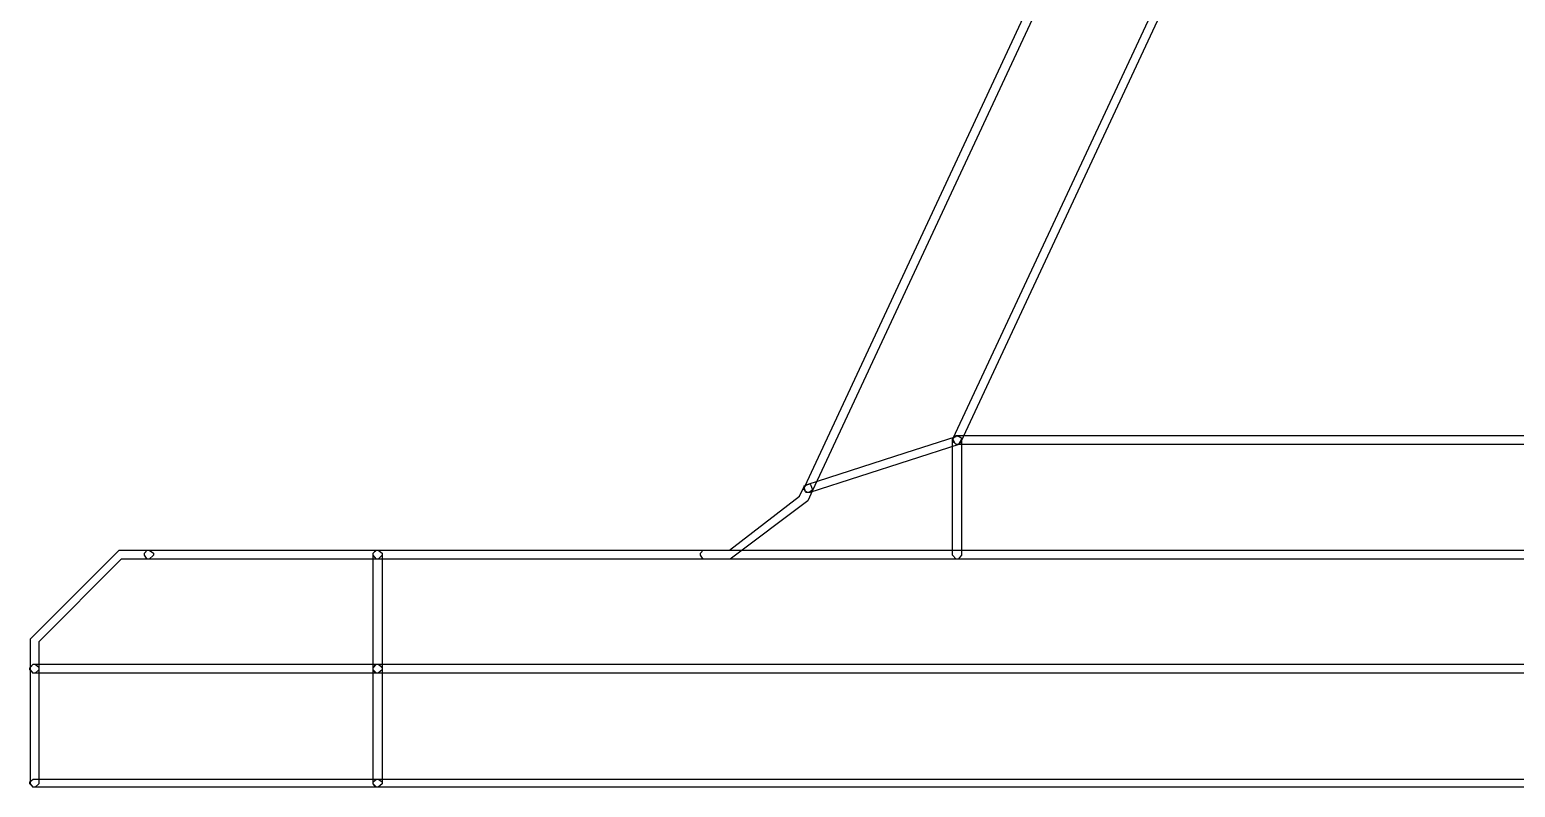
# Model space of a CAD drawing. Extents: x 0.54 to 10.46, y 0.74 to 7.76.
# Drawn here: x 9.6157 to 9.7331, y 4.3604 to 4.4202 of the extents above; entities that cross this region are included whole.
import ezdxf

# ---------------------------------------------------------------- set-up
doc = ezdxf.new("R2010")
doc.units = 0
doc.layers.get('0').update_dxf_attribs({"linetype": 'CONTINUOUS'})

msp = doc.modelspace()

# ---------------------------------------------------------------- linework, layer by layer
at = {"color": 0}
for points in [[(9.67725, 4.38363), (9.67725, 4.38363), (9.67708, 4.38363), (9.67708, 4.38363), (9.67703, 4.38368), (9.67692, 4.38406), (9.67697, 4.38411), (9.70378, 4.44168), (9.70378, 4.44174), (9.70421, 4.44189), (9.70426, 4.44185), (9.70426, 4.44185), (9.70443, 4.44146), (9.70443, 4.4414), (9.67757, 4.38379), (9.67751, 4.38379), (9.67731, 4.38363), (9.67725, 4.38363)], [(9.67725, 4.38363), (9.67714, 4.38363), (9.67692, 4.38385), (9.67692, 4.38385), (9.67686, 4.3839), (9.67708, 4.38428), (9.67714, 4.38428), (9.6849, 4.38678), (9.68892, 4.38807), (9.68896, 4.38813), (9.68929, 4.38797), (9.68935, 4.38792), (9.68935, 4.38786), (9.68913, 4.38747), (9.68913, 4.38743), (9.67736, 4.38363), (9.67736, 4.38363), (9.67725, 4.38363), (9.67725, 4.38363)], [(9.68901, 4.37836), (9.68892, 4.37836), (9.68864, 4.37869), (9.68864, 4.37875), (9.68864, 4.38781), (9.68864, 4.38792), (9.68892, 4.38813), (9.68901, 4.38813), (9.68907, 4.38813), (9.68935, 4.38792), (9.68935, 4.38781), (9.68935, 4.37875), (9.68935, 4.37869), (9.68907, 4.37836), (9.68901, 4.37836)], [(9.8865, 4.38743), (9.68901, 4.38743), (9.68892, 4.38743), (9.68864, 4.38769), (9.68864, 4.38775), (9.68864, 4.38786), (9.68892, 4.38813), (9.68901, 4.38813), (9.8865, 4.38813), (9.88656, 4.38813), (9.88687, 4.38786), (9.88687, 4.38775), (9.88687, 4.38769), (9.88656, 4.38743), (9.8865, 4.38743)], [(9.66906, 4.37836), (9.66894, 4.37836), (9.66872, 4.37869), (9.66872, 4.37875), (9.66872, 4.37885), (9.66894, 4.37907), (9.66906, 4.37907), (9.67101, 4.37907), (9.67654, 4.38336), (9.67692, 4.38411), (9.67692, 4.38417), (9.67736, 4.38433), (9.6774, 4.38428), (9.6774, 4.38428), (9.67757, 4.38385), (9.67757, 4.38379), (9.67719, 4.38297), (9.67106, 4.37836), (9.66906, 4.37836)], [(9.6161, 4.36936), (9.616, 4.36936), (9.61578, 4.36963), (9.61578, 4.36968), (9.61578, 4.37207), (9.62278, 4.37907), (9.62511, 4.37907), (9.62517, 4.37907), (9.62549, 4.37885), (9.62549, 4.37875), (9.62549, 4.37869), (9.62517, 4.37836), (9.62511, 4.37836), (9.62294, 4.37836), (9.61643, 4.37185), (9.61643, 4.36968), (9.61643, 4.36963), (9.61615, 4.36936), (9.6161, 4.36936)], [(9.64318, 4.37836), (9.62511, 4.37836), (9.625, 4.37836), (9.62478, 4.37869), (9.62478, 4.37875), (9.62478, 4.37885), (9.625, 4.37907), (9.62511, 4.37907), (9.64318, 4.37907), (9.64324, 4.37907), (9.64356, 4.37885), (9.64356, 4.37875), (9.64356, 4.37869), (9.64324, 4.37836), (9.64318, 4.37836)], [(9.64318, 4.36936), (9.64307, 4.36936), (9.64285, 4.36963), (9.64285, 4.36968), (9.64285, 4.37875), (9.64285, 4.37885), (9.64307, 4.37907), (9.64318, 4.37907), (9.64324, 4.37907), (9.64356, 4.37885), (9.64356, 4.37875), (9.64356, 4.36968), (9.64356, 4.36963), (9.64324, 4.36936), (9.64318, 4.36936)], [(9.93235, 4.37836), (9.64324, 4.37836), (9.64312, 4.37836), (9.64285, 4.37869), (9.64285, 4.37875), (9.64285, 4.37885), (9.64312, 4.37907), (9.64324, 4.37907), (9.93235, 4.37907), (9.9324, 4.37907), (9.93267, 4.37885), (9.93267, 4.37875), (9.93267, 4.37869), (9.9324, 4.37836), (9.93235, 4.37836)], [(9.64318, 4.36936), (9.6161, 4.36936), (9.616, 4.36936), (9.61572, 4.36963), (9.61572, 4.36968), (9.61572, 4.36979), (9.616, 4.37007), (9.6161, 4.37007), (9.64318, 4.37007), (9.64324, 4.37007), (9.64356, 4.36979), (9.64356, 4.36968), (9.64356, 4.36963), (9.64324, 4.36936), (9.64318, 4.36936)], [(9.6161, 4.36035), (9.616, 4.36035), (9.61578, 4.36062), (9.61578, 4.36068), (9.61578, 4.36974), (9.61578, 4.36985), (9.616, 4.37007), (9.6161, 4.37007), (9.61615, 4.37007), (9.61643, 4.36985), (9.61643, 4.36974), (9.61643, 4.36068), (9.61643, 4.36062), (9.61615, 4.36035), (9.6161, 4.36035)], [(9.93235, 4.36936), (9.64324, 4.36936), (9.64312, 4.36936), (9.64285, 4.36963), (9.64285, 4.36968), (9.64285, 4.36979), (9.64312, 4.37007), (9.64324, 4.37007), (9.93235, 4.37007), (9.9324, 4.37007), (9.93267, 4.36979), (9.93267, 4.36968), (9.93267, 4.36963), (9.9324, 4.36936), (9.93235, 4.36936)], [(9.64318, 4.36035), (9.64307, 4.36035), (9.64285, 4.36062), (9.64285, 4.36068), (9.64285, 4.36974), (9.64285, 4.36985), (9.64307, 4.37007), (9.64318, 4.37007), (9.64324, 4.37007), (9.64356, 4.36985), (9.64356, 4.36974), (9.64356, 4.36068), (9.64356, 4.36062), (9.64324, 4.36035), (9.64318, 4.36035)], [(9.64318, 4.36035), (9.6161, 4.36035), (9.616, 4.36035), (9.61572, 4.36062), (9.61572, 4.36068), (9.61572, 4.36079), (9.616, 4.361), (9.6161, 4.361), (9.64318, 4.361), (9.64324, 4.361), (9.64356, 4.36079), (9.64356, 4.36068), (9.64356, 4.36062), (9.64324, 4.36035), (9.64318, 4.36035)], [(9.93235, 4.36035), (9.64324, 4.36035), (9.64312, 4.36035), (9.64285, 4.36062), (9.64285, 4.36068), (9.64285, 4.36079), (9.64312, 4.361), (9.64324, 4.361), (9.93235, 4.361), (9.9324, 4.361), (9.93267, 4.36079), (9.93267, 4.36068), (9.93267, 4.36062), (9.9324, 4.36035), (9.93235, 4.36035)]]:
    msp.add_lwpolyline(points, close=True, dxfattribs=at)
at = {"color": 9}
msp.add_lwpolyline([(9.68901, 4.38743), (9.68901, 4.38743), (9.68886, 4.38747), (9.68886, 4.38747), (9.68881, 4.38753), (9.68864, 4.38792), (9.68869, 4.38792), (9.71143, 4.43664), (9.71143, 4.43668), (9.71181, 4.43685), (9.71186, 4.43679), (9.71186, 4.43679), (9.71203, 4.43642), (9.71203, 4.43636), (9.68929, 4.38764), (9.68929, 4.38758), (9.68907, 4.38743), (9.68901, 4.38743)], close=True, dxfattribs=at)

doc.saveas('drawing.dxf')
